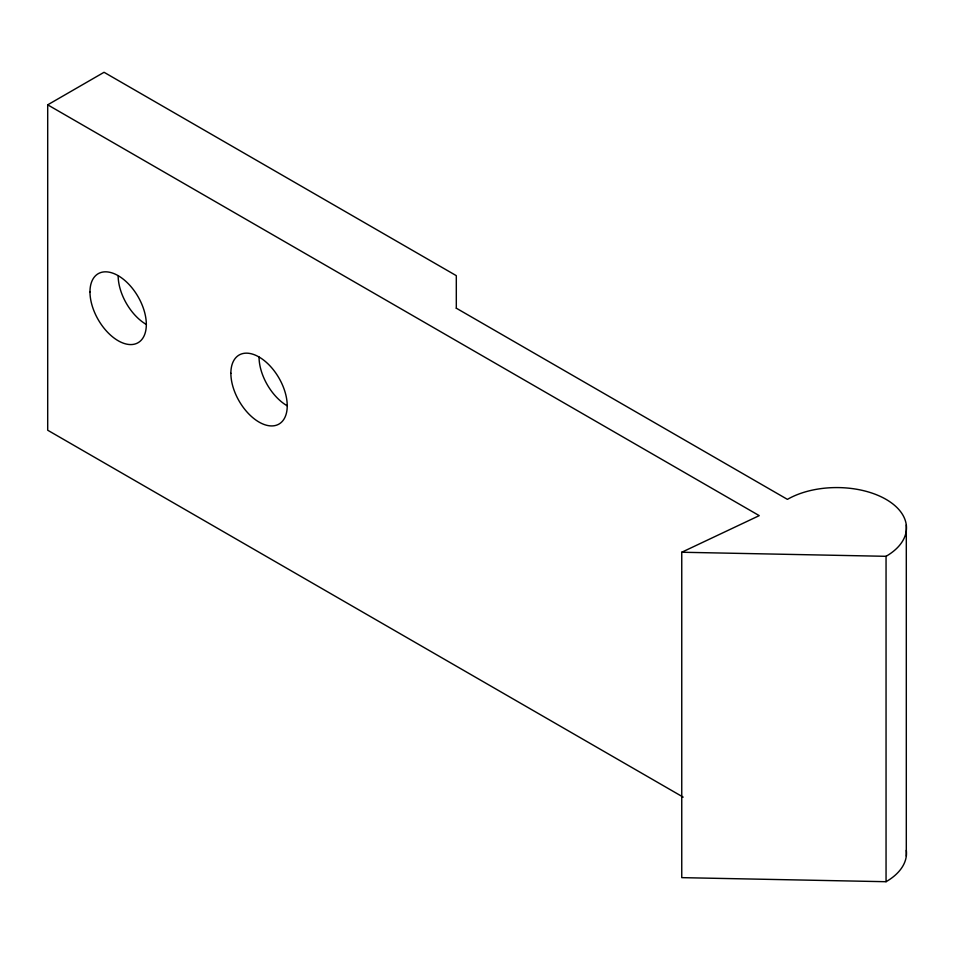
<?xml version="1.0" encoding="UTF-8"?>
<svg xmlns="http://www.w3.org/2000/svg" width="954" height="954" viewBox="0 0 954 954"><rect width="100%" height="100%" fill="white"/><g stroke="black" fill="none" stroke-linecap="round" stroke-linejoin="round"><path stroke-width="1.43" d="M683.183 797.127L47.7 430.23L47.7 104.833L104.058 72.289L456.31 275.658L456.31 308.357M906.3 850.36A69.737 40.271 0 0 1 886.051 881.711L681.752 877.644L681.752 552.247L759.241 515.637L47.7 104.833M681.752 552.247L886.051 556.313L886.051 881.711M456.31 308.202L787.42 499.371A69.737 40.271 0 0 1 886.051 499.371A69.737 40.271 0 0 1 886.051 556.313M906.3 524.962L906.3 856.108M146.332 324.479A39.853 23.003 60 0 1 118.153 275.67M287.226 405.82A39.853 23.003 60 0 1 259.047 357.011M230.868 373.276A39.853 23.003 60 0 0 273.142 425.866A39.853 23.003 60 0 0 273.142 369.508A39.853 23.003 60 0 0 230.868 373.276M89.974 291.936A39.853 23.003 60 0 0 132.236 344.513A39.853 23.003 60 0 0 132.236 288.156A39.853 23.003 60 0 0 89.974 291.936"/></g></svg>
